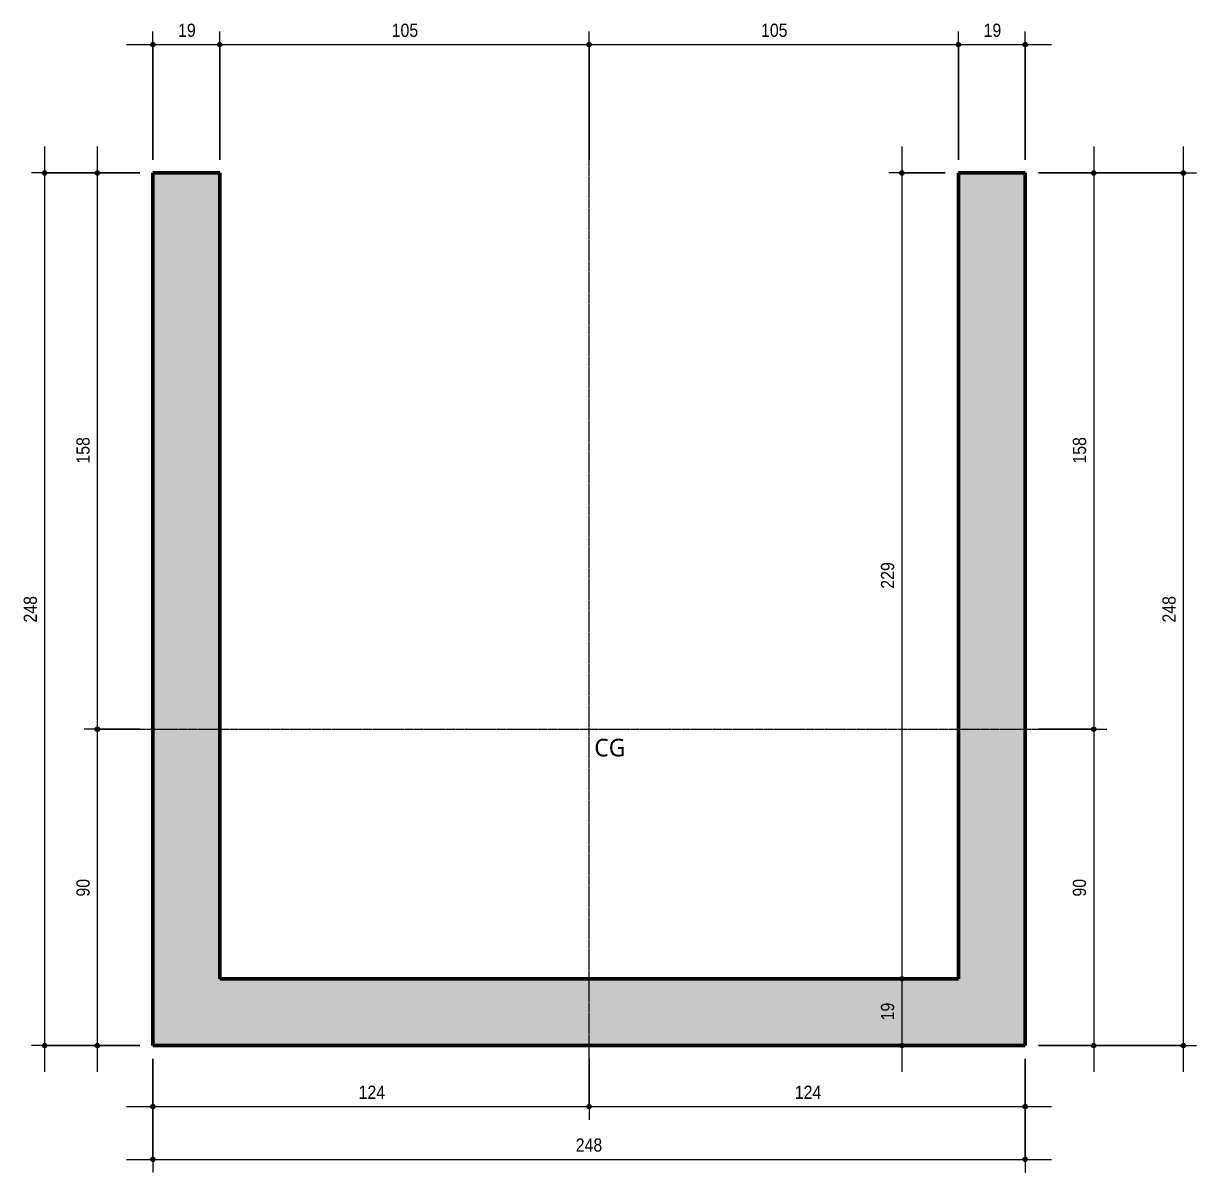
# Model space of a CAD drawing. Header units: centimetres. Extents: x -1095 to 23421, y -520 to 84300.
# Drawn here: x 10441.6 to 10775.1, y -160.3 to 166.2 of the extents above; entities that cross this region are included whole.
import ezdxf

# ---------------------------------------------------------------- set-up
doc = ezdxf.new("R2010")
doc.units = ezdxf.units.CM
doc.linetypes.add('Hidden 1_5', pattern=[0.22, 0.15, -0.07])
for name, color, linetype, lineweight in [('A-ANNO-DIMS', 7, 'Continuous', 9), ('A-ANNO-DIMS-25', 7, 'Continuous', 9), ('G-ANNO-TEXT', 7, 'Continuous', 9), ('S-COLS', 7, 'Continuous', 9)]:
    doc.layers.add(name, color=color, linetype=linetype, lineweight=lineweight)
doc.layers.add('A-DETL', color=7, linetype='Continuous', lineweight=18, true_color=0x00a600)
doc.styles.add('Fira Sans_2', font='', dxfattribs={"width": 0.9, "height": 3.75})
doc.styles.add('Gadugi_6', font='gadugi.ttf', dxfattribs={"height": 5})
doc.styles.get('Fira Sans_2').set_extended_font_data('Fira Sans')
doc.dimstyles.new('PED_R80_1_5mm_ACIMA_As_ESQ__R00_3', dxfattribs={"dimscale": 30.48, "dimtxt": 5.114923, "dimasz": 0.164042, "dimexe": 0.123031, "dimexo": 0.123031, "dimgap": 0.024606, "dimtad": 1, "dimdec": 1, "dimrnd": 0.5, "dimdsep": 46, "dimtxsty": 'Fira Sans_2', "dimblk1": 'DOTSMALL', "dimblk2": 'DOTSMALL', "dimsah": 1, "dimcen": 0.09, "dimdle": 0.246063, "dimazin": 0, "dimtfac": 1, "dimtdec": 4, "dimtix": 1, "dimtmove": 0, "dimatfit": 3, "dimfxl": 1, "dimtvp": 1, "dimtolj": 1, "dimtzin": 0, "dimarcsym": 2})

# ---------------------------------------------------------------- blocks, each defined once
blk = doc.blocks.new('DIMBLOCK284-DT502 - DETALHE P6')
at = {"layer": 'A-ANNO-DIMS-25', "true_color": 0x000032}
h = blk.add_hatch(color=178, dxfattribs=at)
edge = h.paths.add_edge_path(flags=0)
edge.add_arc((10478.4, 160.24), 0.625, 0, 360)
h = blk.add_hatch(color=178, dxfattribs=at)
edge = h.paths.add_edge_path(flags=0)
edge.add_arc((10497.4, 160.24), 0.625, 0, 360)
at = {"layer": 'A-ANNO-DIMS-25', "color": 178, "true_color": 0x000032}
for p, q in [((10478.4, 127.5), (10478.4, 163.99)), ((10497.4, 127.5), (10497.4, 163.99)), ((10470.9, 160.24), (10497.4, 160.24)), ((10478.4, 160.24), (10478.4, 127.5)), ((10497.4, 160.24), (10497.4, 127.5))]:
    blk.add_line(p, q, dxfattribs=at)
for centre in [(10478.4, 160.24), (10497.4, 160.24)]:
    blk.add_circle(centre, 0.625, dxfattribs=at)
at = {"layer": 'A-ANNO-DIMS-25', "color": 0, "insert": (10485.57, 166.19), "char_height": 3.75, "width": 5.5871, "attachment_point": 1, "line_spacing_factor": 1.049215, "style": 'Fira Sans_2'}
blk.add_mtext('19', dxfattribs=at)
blk = doc.blocks.new('_DotSmall')
at = {"color": 0, "linetype": 'ByBlock', "const_width": 0.5}
blk.add_lwpolyline([(-0.0625, 0, 1), (0.0625, 0, 1)], format="xyb", close=True, dxfattribs=at)
blk = doc.blocks.new('DIMBLOCK285-DT502 - DETALHE P6')
at = {"layer": 'A-ANNO-DIMS-25', "true_color": 0x000032}
h = blk.add_hatch(color=178, dxfattribs=at)
edge = h.paths.add_edge_path(flags=0)
edge.add_arc((10497.4, 160.24), 0.625, 0, 360)
h = blk.add_hatch(color=178, dxfattribs=at)
edge = h.paths.add_edge_path(flags=0)
edge.add_arc((10602.4, 160.24), 0.625, 0, 360)
at = {"layer": 'A-ANNO-DIMS-25', "color": 178, "true_color": 0x000032}
for p, q in [((10497.4, 127.5), (10497.4, 163.99)), ((10602.4, 127.5), (10602.4, 163.99)), ((10497.4, 160.24), (10602.4, 160.24)), ((10497.4, 160.24), (10497.4, 127.5)), ((10602.4, 160.24), (10602.4, 127.5))]:
    blk.add_line(p, q, dxfattribs=at)
for centre in [(10497.4, 160.24), (10602.4, 160.24)]:
    blk.add_circle(centre, 0.625, dxfattribs=at)
at = {"layer": 'A-ANNO-DIMS-25', "color": 0, "insert": (10546.29, 166.19), "char_height": 3.75, "width": 8.656, "attachment_point": 1, "line_spacing_factor": 1.049215, "style": 'Fira Sans_2'}
blk.add_mtext('105', dxfattribs=at)
blk = doc.blocks.new('DIMBLOCK286-DT502 - DETALHE P6')
at = {"layer": 'A-ANNO-DIMS-25', "true_color": 0x000032}
h = blk.add_hatch(color=178, dxfattribs=at)
edge = h.paths.add_edge_path(flags=0)
edge.add_arc((10602.4, 160.24), 0.625, 0, 360)
h = blk.add_hatch(color=178, dxfattribs=at)
edge = h.paths.add_edge_path(flags=0)
edge.add_arc((10707.4, 160.24), 0.625, 0, 360)
at = {"layer": 'A-ANNO-DIMS-25', "color": 178, "true_color": 0x000032}
for p, q in [((10602.4, 127.5), (10602.4, 163.99)), ((10707.4, 127.5), (10707.4, 163.99)), ((10602.4, 160.24), (10707.4, 160.24)), ((10602.4, 160.24), (10602.4, 127.5)), ((10707.4, 160.24), (10707.4, 127.5))]:
    blk.add_line(p, q, dxfattribs=at)
for centre in [(10602.4, 160.24), (10707.4, 160.24)]:
    blk.add_circle(centre, 0.625, dxfattribs=at)
at = {"layer": 'A-ANNO-DIMS-25', "color": 0, "insert": (10651.29, 166.19), "char_height": 3.75, "width": 8.656, "attachment_point": 1, "line_spacing_factor": 1.049215, "style": 'Fira Sans_2'}
blk.add_mtext('105', dxfattribs=at)
blk = doc.blocks.new('DIMBLOCK287-DT502 - DETALHE P6')
at = {"layer": 'A-ANNO-DIMS-25', "true_color": 0x000032}
h = blk.add_hatch(color=178, dxfattribs=at)
edge = h.paths.add_edge_path(flags=0)
edge.add_arc((10707.4, 160.24), 0.625, 0, 360)
h = blk.add_hatch(color=178, dxfattribs=at)
edge = h.paths.add_edge_path(flags=0)
edge.add_arc((10726.4, 160.24), 0.625, 0, 360)
at = {"layer": 'A-ANNO-DIMS-25', "color": 178, "true_color": 0x000032}
for p, q in [((10707.4, 127.5), (10707.4, 163.99)), ((10726.4, 127.5), (10726.4, 163.99)), ((10707.4, 160.24), (10733.9, 160.24)), ((10707.4, 160.24), (10707.4, 127.5)), ((10726.4, 160.24), (10726.4, 127.5))]:
    blk.add_line(p, q, dxfattribs=at)
for centre in [(10707.4, 160.24), (10726.4, 160.24)]:
    blk.add_circle(centre, 0.625, dxfattribs=at)
at = {"layer": 'A-ANNO-DIMS-25', "color": 0, "insert": (10714.57, 166.19), "char_height": 3.75, "width": 5.5871, "attachment_point": 1, "line_spacing_factor": 1.049215, "style": 'Fira Sans_2'}
blk.add_mtext('19', dxfattribs=at)
blk = doc.blocks.new('DIMBLOCK288-DT502 - DETALHE P6')
at = {"layer": 'A-ANNO-DIMS-25', "true_color": 0x000032}
h = blk.add_hatch(color=178, dxfattribs=at)
edge = h.paths.add_edge_path(flags=0)
edge.add_arc((10478.4, -156.58), 0.625, 0, 360)
h = blk.add_hatch(color=178, dxfattribs=at)
edge = h.paths.add_edge_path(flags=0)
edge.add_arc((10726.4, -156.58), 0.625, 0, 360)
at = {"layer": 'A-ANNO-DIMS-25', "color": 178, "true_color": 0x000032}
for p, q in [((10478.4, -128), (10478.4, -160.33)), ((10478.4, -156.58), (10478.4, -128)), ((10726.4, -128), (10726.4, -160.33)), ((10726.4, -156.58), (10726.4, -128)), ((10470.9, -156.58), (10733.9, -156.58))]:
    blk.add_line(p, q, dxfattribs=at)
for centre in [(10478.4, -156.58), (10726.4, -156.58)]:
    blk.add_circle(centre, 0.625, dxfattribs=at)
at = {"layer": 'A-ANNO-DIMS-25', "color": 0, "insert": (10598.62, -150.63), "char_height": 3.75, "width": 9.0495, "attachment_point": 1, "line_spacing_factor": 1.049215, "style": 'Fira Sans_2'}
blk.add_mtext('248', dxfattribs=at)
blk = doc.blocks.new('DIMBLOCK289-DT502 - DETALHE P6')
at = {"layer": 'A-ANNO-DIMS-25', "true_color": 0x000032}
h = blk.add_hatch(color=178, dxfattribs=at)
edge = h.paths.add_edge_path(flags=0)
edge.add_arc((10478.4, -141.58), 0.625, 0, 360)
h = blk.add_hatch(color=178, dxfattribs=at)
edge = h.paths.add_edge_path(flags=0)
edge.add_arc((10602.4, -141.58), 0.625, 0, 360)
at = {"layer": 'A-ANNO-DIMS-25', "color": 178, "true_color": 0x000032}
for p, q in [((10478.4, -128), (10478.4, -145.33)), ((10478.4, -141.58), (10478.4, -128)), ((10602.4, -128), (10602.4, -145.33)), ((10602.4, -141.58), (10602.4, -128)), ((10470.9, -141.58), (10602.4, -141.58))]:
    blk.add_line(p, q, dxfattribs=at)
for centre in [(10478.4, -141.58), (10602.4, -141.58)]:
    blk.add_circle(centre, 0.625, dxfattribs=at)
at = {"layer": 'A-ANNO-DIMS-25', "color": 0, "insert": (10536.89, -135.63), "char_height": 3.75, "width": 8.4199, "attachment_point": 1, "line_spacing_factor": 1.049215, "style": 'Fira Sans_2'}
blk.add_mtext('124', dxfattribs=at)
blk = doc.blocks.new('DIMBLOCK290-DT502 - DETALHE P6')
at = {"layer": 'A-ANNO-DIMS-25', "true_color": 0x000032}
h = blk.add_hatch(color=178, dxfattribs=at)
edge = h.paths.add_edge_path(flags=0)
edge.add_arc((10602.4, -141.58), 0.625, 0, 360)
h = blk.add_hatch(color=178, dxfattribs=at)
edge = h.paths.add_edge_path(flags=0)
edge.add_arc((10726.4, -141.58), 0.625, 0, 360)
at = {"layer": 'A-ANNO-DIMS-25', "color": 178, "true_color": 0x000032}
for p, q in [((10602.4, -128), (10602.4, -145.33)), ((10602.4, -141.58), (10602.4, -128)), ((10726.4, -128), (10726.4, -145.33)), ((10726.4, -141.58), (10726.4, -128)), ((10602.4, -141.58), (10733.9, -141.58))]:
    blk.add_line(p, q, dxfattribs=at)
for centre in [(10602.4, -141.58), (10726.4, -141.58)]:
    blk.add_circle(centre, 0.625, dxfattribs=at)
at = {"layer": 'A-ANNO-DIMS-25', "color": 0, "insert": (10660.89, -135.63), "char_height": 3.75, "width": 8.4199, "attachment_point": 1, "line_spacing_factor": 1.049215, "style": 'Fira Sans_2'}
blk.add_mtext('124', dxfattribs=at)
blk = doc.blocks.new('DIMBLOCK291-DT502 - DETALHE P6')
at = {"layer": 'A-ANNO-DIMS-25', "true_color": 0x000032}
h = blk.add_hatch(color=178, dxfattribs=at)
edge = h.paths.add_edge_path(flags=0)
edge.add_arc((10771.35, 123.75), 0.625, 0, 360)
h = blk.add_hatch(color=178, dxfattribs=at)
edge = h.paths.add_edge_path(flags=0)
edge.add_arc((10771.35, -124.25), 0.625, 0, 360)
at = {"layer": 'A-ANNO-DIMS-25', "color": 178, "true_color": 0x000032}
for p, q in [((10771.35, -131.75), (10771.35, 131.25)), ((10730.15, 123.75), (10775.1, 123.75)), ((10771.35, 123.75), (10730.15, 123.75)), ((10730.15, -124.25), (10775.1, -124.25)), ((10771.35, -124.25), (10730.15, -124.25))]:
    blk.add_line(p, q, dxfattribs=at)
for centre in [(10771.35, 123.75), (10771.35, -124.25)]:
    blk.add_circle(centre, 0.625, dxfattribs=at)
at = {"layer": 'A-ANNO-DIMS-25', "color": 0, "insert": (10765.41, -4.02), "char_height": 3.75, "width": 9.0495, "attachment_point": 1, "rotation": 90, "line_spacing_factor": 1.049215, "style": 'Fira Sans_2'}
blk.add_mtext('248', dxfattribs=at)
blk = doc.blocks.new('DIMBLOCK292-DT502 - DETALHE P6')
at = {"layer": 'A-ANNO-DIMS-25', "true_color": 0x000032}
h = blk.add_hatch(color=178, dxfattribs=at)
edge = h.paths.add_edge_path(flags=0)
edge.add_arc((10745.88, 123.75), 0.625, 0, 360)
h = blk.add_hatch(color=178, dxfattribs=at)
edge = h.paths.add_edge_path(flags=0)
edge.add_arc((10745.88, -34.31), 0.625, 0, 360)
at = {"layer": 'A-ANNO-DIMS-25', "color": 178, "true_color": 0x000032}
for p, q in [((10745.88, 131.25), (10745.88, -34.31)), ((10730.15, 123.75), (10749.63, 123.75)), ((10745.88, 123.75), (10730.15, 123.75)), ((10730.15, -34.31), (10749.63, -34.31)), ((10745.88, -34.31), (10730.15, -34.31))]:
    blk.add_line(p, q, dxfattribs=at)
for centre in [(10745.88, 123.75), (10745.88, -34.31)]:
    blk.add_circle(centre, 0.625, dxfattribs=at)
at = {"layer": 'A-ANNO-DIMS-25', "color": 0, "insert": (10739.94, 41.15), "char_height": 3.75, "width": 8.5773, "attachment_point": 1, "rotation": 90, "line_spacing_factor": 1.049215, "style": 'Fira Sans_2'}
blk.add_mtext('158', dxfattribs=at)
blk = doc.blocks.new('DIMBLOCK293-DT502 - DETALHE P6')
at = {"layer": 'A-ANNO-DIMS-25', "true_color": 0x000032}
h = blk.add_hatch(color=178, dxfattribs=at)
edge = h.paths.add_edge_path(flags=0)
edge.add_arc((10745.88, -34.31), 0.625, 0, 360)
h = blk.add_hatch(color=178, dxfattribs=at)
edge = h.paths.add_edge_path(flags=0)
edge.add_arc((10745.88, -124.25), 0.625, 0, 360)
at = {"layer": 'A-ANNO-DIMS-25', "color": 178, "true_color": 0x000032}
for p, q in [((10730.15, -34.31), (10749.63, -34.31)), ((10745.88, -34.31), (10730.15, -34.31)), ((10745.88, -34.31), (10745.88, -131.75)), ((10730.15, -124.25), (10749.63, -124.25)), ((10745.88, -124.25), (10730.15, -124.25))]:
    blk.add_line(p, q, dxfattribs=at)
for centre in [(10745.88, -34.31), (10745.88, -124.25)]:
    blk.add_circle(centre, 0.625, dxfattribs=at)
at = {"layer": 'A-ANNO-DIMS-25', "color": 0, "insert": (10739.94, -81.9), "char_height": 3.75, "width": 6.2953, "attachment_point": 1, "rotation": 90, "line_spacing_factor": 1.049215, "style": 'Fira Sans_2'}
blk.add_mtext('90', dxfattribs=at)
blk = doc.blocks.new('DIMBLOCK294-DT502 - DETALHE P6')
at = {"layer": 'A-ANNO-DIMS-25', "true_color": 0x000032}
h = blk.add_hatch(color=178, dxfattribs=at)
edge = h.paths.add_edge_path(flags=0)
edge.add_arc((10462.61, 123.75), 0.625, 0, 360)
h = blk.add_hatch(color=178, dxfattribs=at)
edge = h.paths.add_edge_path(flags=0)
edge.add_arc((10462.61, -34.31), 0.625, 0, 360)
at = {"layer": 'A-ANNO-DIMS-25', "color": 178, "true_color": 0x000032}
for p, q in [((10462.61, 131.25), (10462.61, -34.31)), ((10474.65, 123.75), (10458.86, 123.75)), ((10462.61, 123.75), (10474.65, 123.75)), ((10474.65, -34.31), (10458.86, -34.31)), ((10462.61, -34.31), (10474.65, -34.31))]:
    blk.add_line(p, q, dxfattribs=at)
for centre in [(10462.61, 123.75), (10462.61, -34.31)]:
    blk.add_circle(centre, 0.625, dxfattribs=at)
at = {"layer": 'A-ANNO-DIMS-25', "color": 0, "insert": (10456.67, 41.15), "char_height": 3.75, "width": 8.5773, "attachment_point": 1, "rotation": 90, "line_spacing_factor": 1.049215, "style": 'Fira Sans_2'}
blk.add_mtext('158', dxfattribs=at)
blk = doc.blocks.new('DIMBLOCK295-DT502 - DETALHE P6')
at = {"layer": 'A-ANNO-DIMS-25', "true_color": 0x000032}
h = blk.add_hatch(color=178, dxfattribs=at)
edge = h.paths.add_edge_path(flags=0)
edge.add_arc((10462.61, -34.31), 0.625, 0, 360)
h = blk.add_hatch(color=178, dxfattribs=at)
edge = h.paths.add_edge_path(flags=0)
edge.add_arc((10462.61, -124.25), 0.625, 0, 360)
at = {"layer": 'A-ANNO-DIMS-25', "color": 178, "true_color": 0x000032}
for p, q in [((10474.65, -34.31), (10458.86, -34.31)), ((10462.61, -34.31), (10462.61, -131.75)), ((10462.61, -34.31), (10474.65, -34.31)), ((10474.65, -124.25), (10458.86, -124.25)), ((10462.61, -124.25), (10474.65, -124.25))]:
    blk.add_line(p, q, dxfattribs=at)
for centre in [(10462.61, -34.31), (10462.61, -124.25)]:
    blk.add_circle(centre, 0.625, dxfattribs=at)
at = {"layer": 'A-ANNO-DIMS-25', "color": 0, "insert": (10456.67, -81.9), "char_height": 3.75, "width": 6.2953, "attachment_point": 1, "rotation": 90, "line_spacing_factor": 1.049215, "style": 'Fira Sans_2'}
blk.add_mtext('90', dxfattribs=at)
blk = doc.blocks.new('DIMBLOCK296-DT502 - DETALHE P6')
at = {"layer": 'A-ANNO-DIMS-25', "true_color": 0x000032}
h = blk.add_hatch(color=178, dxfattribs=at)
edge = h.paths.add_edge_path(flags=0)
edge.add_arc((10447.61, 123.75), 0.625, 0, 360)
h = blk.add_hatch(color=178, dxfattribs=at)
edge = h.paths.add_edge_path(flags=0)
edge.add_arc((10447.61, -124.25), 0.625, 0, 360)
at = {"layer": 'A-ANNO-DIMS-25', "color": 178, "true_color": 0x000032}
for p, q in [((10447.61, 131.25), (10447.61, -131.75)), ((10474.65, 123.75), (10443.86, 123.75)), ((10447.61, 123.75), (10474.65, 123.75)), ((10474.65, -124.25), (10443.86, -124.25)), ((10447.61, -124.25), (10474.65, -124.25))]:
    blk.add_line(p, q, dxfattribs=at)
for centre in [(10447.61, 123.75), (10447.61, -124.25)]:
    blk.add_circle(centre, 0.625, dxfattribs=at)
at = {"layer": 'A-ANNO-DIMS-25', "color": 0, "insert": (10441.67, -4.02), "char_height": 3.75, "width": 9.0495, "attachment_point": 1, "rotation": 90, "line_spacing_factor": 1.049215, "style": 'Fira Sans_2'}
blk.add_mtext('248', dxfattribs=at)
blk = doc.blocks.new('DIMBLOCK297-DT502 - DETALHE P6')
at = {"layer": 'A-ANNO-DIMS-25', "true_color": 0x000032}
h = blk.add_hatch(color=178, dxfattribs=at)
edge = h.paths.add_edge_path(flags=0)
edge.add_arc((10691.33, 123.75), 0.625, 0, 360)
h = blk.add_hatch(color=178, dxfattribs=at)
edge = h.paths.add_edge_path(flags=0)
edge.add_arc((10691.33, -105.25), 0.625, 0, 360)
at = {"layer": 'A-ANNO-DIMS-25', "color": 178, "true_color": 0x000032}
for p, q in [((10691.33, 131.25), (10691.33, -105.25)), ((10703.65, 123.75), (10687.58, 123.75)), ((10691.33, 123.75), (10703.65, 123.75)), ((10688.46, -105.25), (10695.08, -105.25)), ((10691.33, -105.25), (10688.46, -105.25))]:
    blk.add_line(p, q, dxfattribs=at)
for centre in [(10691.33, 123.75), (10691.33, -105.25)]:
    blk.add_circle(centre, 0.625, dxfattribs=at)
at = {"layer": 'A-ANNO-DIMS-25', "color": 0, "insert": (10685.38, 5.61), "char_height": 3.75, "width": 8.7347, "attachment_point": 1, "rotation": 90, "line_spacing_factor": 1.049215, "style": 'Fira Sans_2'}
blk.add_mtext('229', dxfattribs=at)
blk = doc.blocks.new('DIMBLOCK298-DT502 - DETALHE P6')
at = {"layer": 'A-ANNO-DIMS-25', "true_color": 0x000032}
h = blk.add_hatch(color=178, dxfattribs=at)
edge = h.paths.add_edge_path(flags=0)
edge.add_arc((10691.33, -105.25), 0.625, 0, 360)
h = blk.add_hatch(color=178, dxfattribs=at)
edge = h.paths.add_edge_path(flags=0)
edge.add_arc((10691.33, -124.25), 0.625, 0, 360)
at = {"layer": 'A-ANNO-DIMS-25', "color": 178, "true_color": 0x000032}
for p, q in [((10688.46, -105.25), (10695.08, -105.25)), ((10691.33, -105.25), (10688.46, -105.25)), ((10691.33, -105.25), (10691.33, -131.75)), ((10688.46, -124.25), (10695.08, -124.25)), ((10691.33, -124.25), (10688.46, -124.25))]:
    blk.add_line(p, q, dxfattribs=at)
for centre in [(10691.33, -105.25), (10691.33, -124.25)]:
    blk.add_circle(centre, 0.625, dxfattribs=at)
at = {"layer": 'A-ANNO-DIMS-25', "color": 0, "insert": (10685.38, -117.08), "char_height": 3.75, "width": 5.5871, "attachment_point": 1, "rotation": 90, "line_spacing_factor": 1.049215, "style": 'Fira Sans_2'}
blk.add_mtext('19', dxfattribs=at)

msp = doc.modelspace()

# ---------------------------------------------------------------- hatches: boundary and pattern name
at = {"layer": 'S-COLS', "true_color": 0xc0c0c0}
msp.add_hatch(color=9, dxfattribs=at).paths.add_polyline_path([(10726.4, -124.25), (10726.4, 123.75), (10707.4, 123.75), (10707.4, -105.25), (10497.4, -105.25), (10497.4, 123.75), (10478.4, 123.75), (10478.4, -124.25)], flags=0)

# ---------------------------------------------------------------- linework, layer by layer
at = {"layer": 'A-DETL', "color": 7, "linetype": 'Hidden 1_5'}
for p, q in [((10602.4, -140.95), (10602.4, 155.75)), ((10463.64, -34.31), (10749.46, -34.31))]:
    msp.add_line(p, q, dxfattribs=at)
at = {"layer": 'S-COLS', "lineweight": 50}
for p, q in [((10478.4, -124.25), (10478.4, 123.75)), ((10478.4, 123.75), (10497.4, 123.75)), ((10497.4, 123.75), (10497.4, -105.25)), ((10707.4, -105.25), (10707.4, 123.75)), ((10707.4, 123.75), (10726.4, 123.75)), ((10726.4, 123.75), (10726.4, -124.25)), ((10497.4, -105.25), (10707.4, -105.25)), ((10726.4, -124.25), (10478.4, -124.25))]:
    msp.add_line(p, q, dxfattribs=at)

# ---------------------------------------------------------------- texts
at = {"layer": 'G-ANNO-TEXT', "insert": (10603.88, -37.05), "char_height": 5, "width": 11.424, "attachment_point": 1, "style": 'Gadugi_6'}
msp.add_mtext('CG', dxfattribs=at)

# ---------------------------------------------------------------- dimensions: what is measured, and where the dimension line sits
at = {"layer": 'A-ANNO-DIMS', "color": 178, "true_color": 0x000032}
for base, p1, p2, override, picture, middle in [((10497.4, 160.24), (10478.4, 123.75), (10497.4, 123.75), {"dimpost": '<>', "dimfxl": 19}, 'DIMBLOCK284-DT502 - DETALHE P6', (10487.9, 162.93)), ((10602.4, 160.24), (10497.4, 123.75), (10602.4, 123.75), {"dimpost": '<>', "dimfxl": 105}, 'DIMBLOCK285-DT502 - DETALHE P6', (10549.9, 162.9)), ((10707.4, 160.24), (10602.4, 123.75), (10707.4, 123.75), {"dimpost": '<>', "dimfxl": 105}, 'DIMBLOCK286-DT502 - DETALHE P6', (10654.9, 162.9)), ((10726.4, 160.24), (10707.4, 123.75), (10726.4, 123.75), {"dimpost": '<>', "dimfxl": 19}, 'DIMBLOCK287-DT502 - DETALHE P6', (10716.9, 162.93)), ((10726.4, -156.58), (10478.4, -124.25), (10726.4, -124.25), {"dimpost": '<>', "dimfxl": 248}, 'DIMBLOCK288-DT502 - DETALHE P6', (10602.4, -153.92)), ((10602.4, -141.58), (10478.4, -124.25), (10602.4, -124.25), {"dimpost": '<>', "dimfxl": 124}, 'DIMBLOCK289-DT502 - DETALHE P6', (10540.4, -138.95)), ((10726.4, -141.58), (10602.4, -124.25), (10726.4, -124.25), {"dimpost": '<>', "dimfxl": 124}, 'DIMBLOCK290-DT502 - DETALHE P6', (10664.4, -138.95))]:
    dim = msp.add_linear_dim(base=base, p1=p1, p2=p2, dimstyle='PED_R80_1_5mm_ACIMA_As_ESQ__R00_3', override=override, dxfattribs=at)
    dim.commit()
    dim.dimension.update_dxf_attribs({"geometry": picture, "text_midpoint": middle})
for base, p1, p2, override, picture, middle in [((10447.61, -124.25), (10478.4, 123.75), (10478.4, -124.25), {"dimpost": '<>', "dimfxl": 248}, 'DIMBLOCK296-DT502 - DETALHE P6', (10444.95, -0.25)), ((10462.61, -34.31), (10478.4, 123.75), (10478.4, -34.31), {"dimpost": '<>', "dimfxl": 158.058074}, 'DIMBLOCK294-DT502 - DETALHE P6', (10459.95, 44.72)), ((10691.33, -105.25), (10707.4, 123.75), (10692.21, -105.25), {"dimpost": '<>', "dimfxl": 229.502904}, 'DIMBLOCK297-DT502 - DETALHE P6', (10688.64, 9.25)), ((10771.35, 123.75), (10726.4, -124.25), (10726.4, 123.75), {"dimpost": '<>', "dimfxl": 248}, 'DIMBLOCK291-DT502 - DETALHE P6', (10768.7, -0.25)), ((10745.88, -34.31), (10726.4, 123.75), (10726.4, -34.31), {"dimpost": '<>', "dimfxl": 158.058074}, 'DIMBLOCK292-DT502 - DETALHE P6', (10743.23, 44.72)), ((10462.61, -124.25), (10478.4, -34.31), (10478.4, -124.25), {"dimpost": '<>', "dimfxl": 89.941926}, 'DIMBLOCK295-DT502 - DETALHE P6', (10459.93, -79.28)), ((10745.88, -124.25), (10726.4, -34.31), (10726.4, -124.25), {"dimpost": '<>', "dimfxl": 89.941926}, 'DIMBLOCK293-DT502 - DETALHE P6', (10743.2, -79.28)), ((10691.33, -124.25), (10692.21, -105.25), (10692.21, -124.25), {"dimpost": '<>', "dimfxl": 19}, 'DIMBLOCK298-DT502 - DETALHE P6', (10688.64, -114.75))]:
    dim = msp.add_linear_dim(base=base, p1=p1, p2=p2, angle=90, dimstyle='PED_R80_1_5mm_ACIMA_As_ESQ__R00_3', override=override, dxfattribs=at)
    dim.commit()
    dim.dimension.update_dxf_attribs({"geometry": picture, "text_midpoint": middle})

doc.saveas('drawing.dxf')
